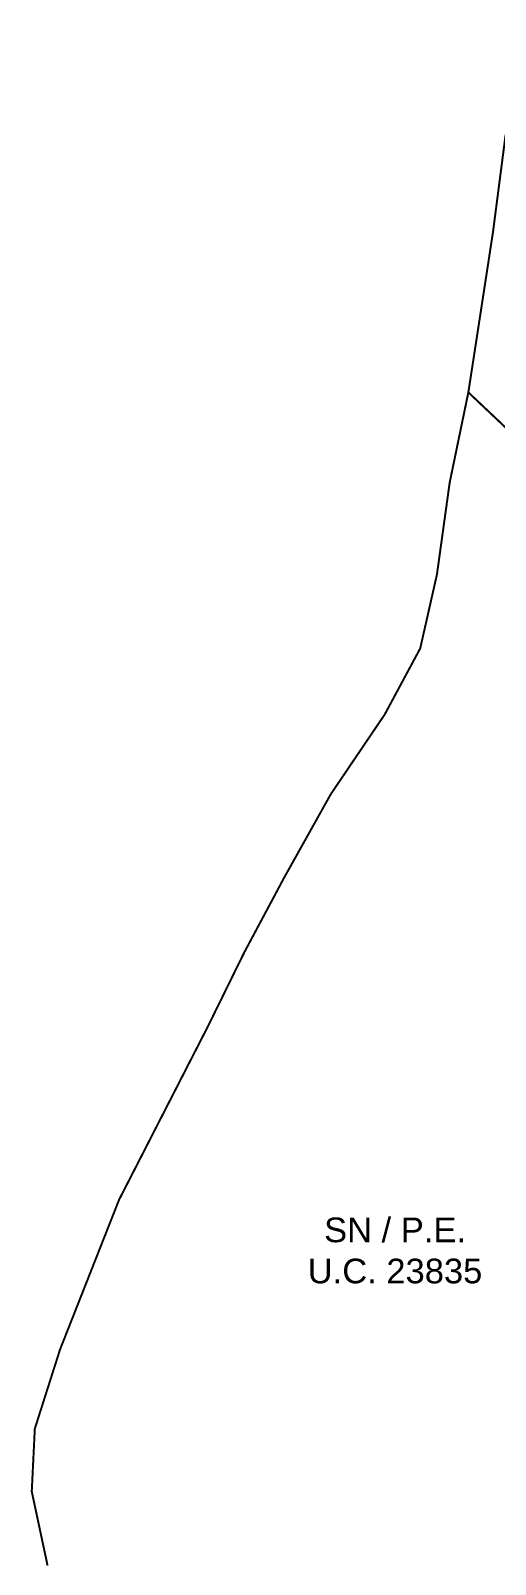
# Model space of a CAD drawing. Header units: metres. Extents: x 561401 to 594056, y 8460144 to 8508504.
# Drawn here: x 586941.8 to 586988.8, y 8499621.3 to 8499776.7 of the extents above; entities that cross this region are included whole.
import ezdxf

# ---------------------------------------------------------------- set-up
doc = ezdxf.new("R2010")
doc.units = ezdxf.units.M
doc.layers.add('1.2. BASE GRAFICA GORE', color=76, linetype='Continuous')
doc.layers.add('1.3 ETIQUETA P.E. Y U.C.', color=1, linetype='Continuous')
doc.styles.add('Arial', font='arial.ttf', dxfattribs={"height": 1})

msp = doc.modelspace()

# ---------------------------------------------------------------- linework, layer by layer
at = {"layer": '1.2. BASE GRAFICA GORE', "color": 64, "linetype": 'Continuous', "lineweight": -3, "const_width": 0.2}
msp.add_lwpolyline([(586986.09, 8499740.03), (586996.81, 8499729.89), (587003.76, 8499722.15), (587008.58, 8499716.94), (587011.12, 8499715.36), (587009.83, 8499722.31), (587008.61, 8499727.81), (587009.63, 8499730.27), (587016.73, 8499733.34), (587023.93, 8499732.91), (587031.88, 8499733.26), (587036.75, 8499733.25), (587041.45, 8499732.88), (587043.53, 8499742.64), (587039.49, 8499745.66), (587034.32, 8499750.52), (587027.72, 8499759.96), (587026.3, 8499762.64), (587024.83, 8499768.35), (586993.09, 8499776.56), (586989.85, 8499766.07), (586988.57, 8499756.19), (586986.09, 8499740.03)], close=True, dxfattribs=at)
msp.add_lwpolyline([(586996.81, 8499729.89), (586986.09, 8499740.03), (586984.2, 8499730.89), (586982.91, 8499721.57), (586981.22, 8499714.09), (586977.62, 8499707.38), (586972.18, 8499699.33), (586967.47, 8499690.89), (586963.44, 8499683.33), (586959.72, 8499675.75), (586950.75, 8499658.22), (586944.77, 8499643.03), (586942.22, 8499635.01), (586941.91, 8499628.65), (586943.51, 8499621.15)], dxfattribs=at)

# ---------------------------------------------------------------- texts
at = {"layer": '1.3 ETIQUETA P.E. Y U.C.', "color": 1, "insert": (586978.67, 8499653.06), "char_height": 2.5, "attachment_point": 5, "style": 'Arial'}
msp.add_mtext('SN / P.E.\\PU.C. 23835', dxfattribs=at)

doc.saveas('drawing.dxf')
